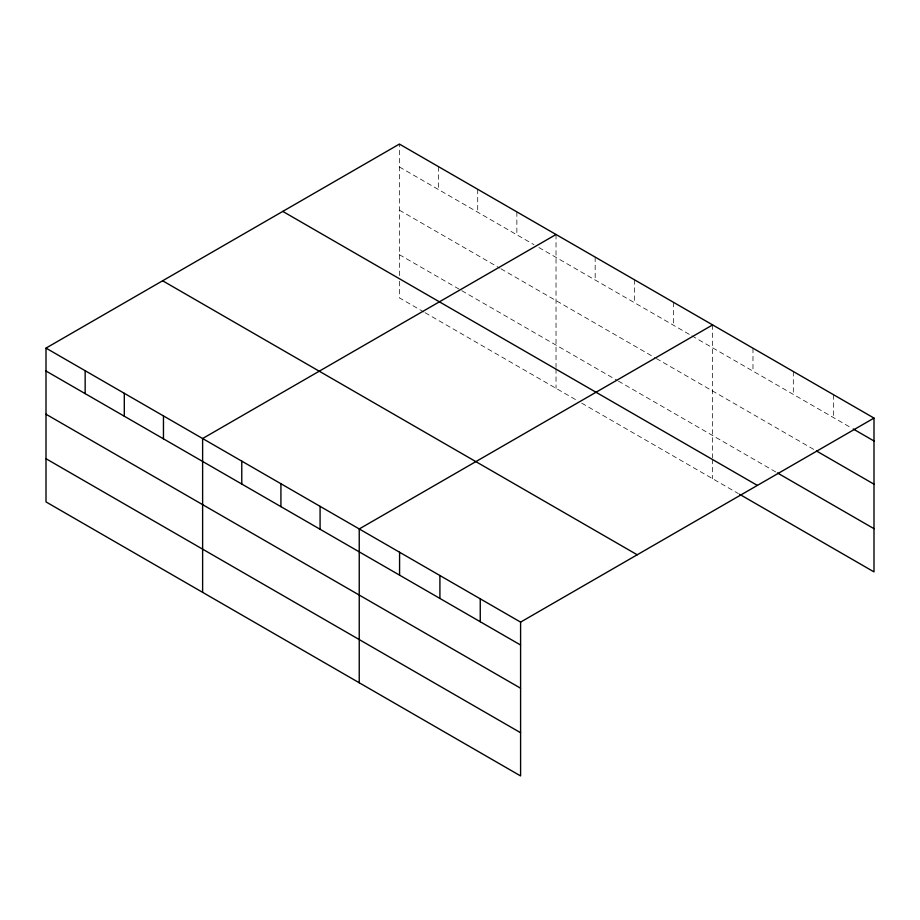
<?xml version="1.0" encoding="UTF-8"?>
<svg xmlns="http://www.w3.org/2000/svg" width="920" height="920" viewBox="0 0 920 920"><rect width="100%" height="100%" fill="white"/><g stroke="black" fill="none" stroke-linecap="round" stroke-linejoin="round"><path stroke-width="0.69" stroke-dasharray="4.6 3.45" d="M399.406 275.586L399.406 144.072M399.406 166.98L533.991 244.685M538.89 247.514L690.609 335.11M691.84 335.811L852 428.283M399.406 210.174L499.732 268.099M500.963 268.812L655.132 357.822M656.351 358.524L814.096 449.604M399.406 254.69L460.586 290.007M461.805 290.708L617.193 380.431M618.424 381.133L776.204 472.224M423.878 312.018L399.406 297.884L399.406 281.163M425.097 312.719L576.817 400.315M581.716 403.144L738.311 493.546M833.658 394.784L833.658 417.691M793.316 371.496L793.316 394.404M752.974 348.209L752.974 371.116M712.632 324.921L712.632 457.826M712.632 459.218L712.632 478.733M673.486 302.312L673.486 325.22M634.328 279.703L634.328 302.611M595.171 257.105L595.171 280.002M556.025 234.496L556.025 367.402M556.025 368.793L556.025 388.309M516.867 211.887L516.867 234.795M477.71 189.29L477.71 212.186M438.564 166.681L438.564 189.589"/><path stroke-width="1.38" d="M46 348.105L520.593 622.115L520.593 775.928L46 501.917L46 348.105L399.406 144.072L874 418.082L874 571.895L739.53 494.258M556.025 234.496L202.618 438.529L202.618 592.342M712.632 324.921L359.237 528.954L359.237 682.766M520.593 622.115L874 418.082M853.219 428.984L874 440.99M816.546 451.018L874 484.184M777.423 472.937L874 528.689M282.785 211.404L757.379 485.415M162.621 280.772L637.215 554.783M46 371.013L520.593 645.023M46 414.218L520.593 688.217M46 458.723L520.593 732.722M480.251 598.828L480.251 621.736M439.909 575.529L439.909 598.437M399.579 552.241L399.579 575.149M320.079 506.345L320.079 529.253M280.922 483.747L280.922 506.644M241.776 461.138L241.776 484.046M163.461 415.921L163.461 438.828M124.303 393.323L124.303 416.231M85.157 370.714L85.157 393.622"/></g></svg>
